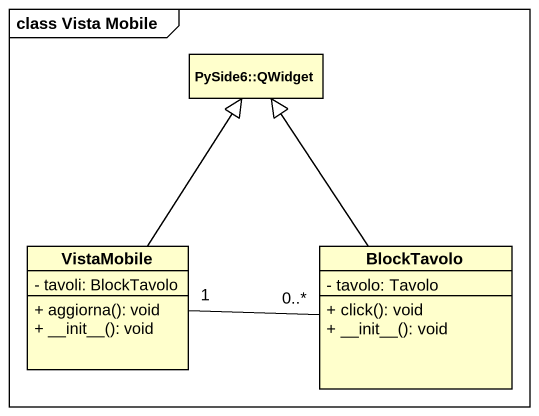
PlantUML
@startuml
mainframe class Vista Mobile
hide circle
hide empty members
skinparam classAttributeIconSize 0
class "PySide6::QWidget" as PySide6_QWidget
class VistaMobile {
  - tavoli: BlockTavolo
  + aggiorna(): void
  + ~__init~__(): void
}
class BlockTavolo {
  - tavolo: Tavolo
  + click(): void
  + ~__init~__(): void
}
VistaMobile -up-|> PySide6_QWidget
VistaMobile "1" -right- "0..*" BlockTavolo
BlockTavolo -up-|> PySide6_QWidget
@enduml
